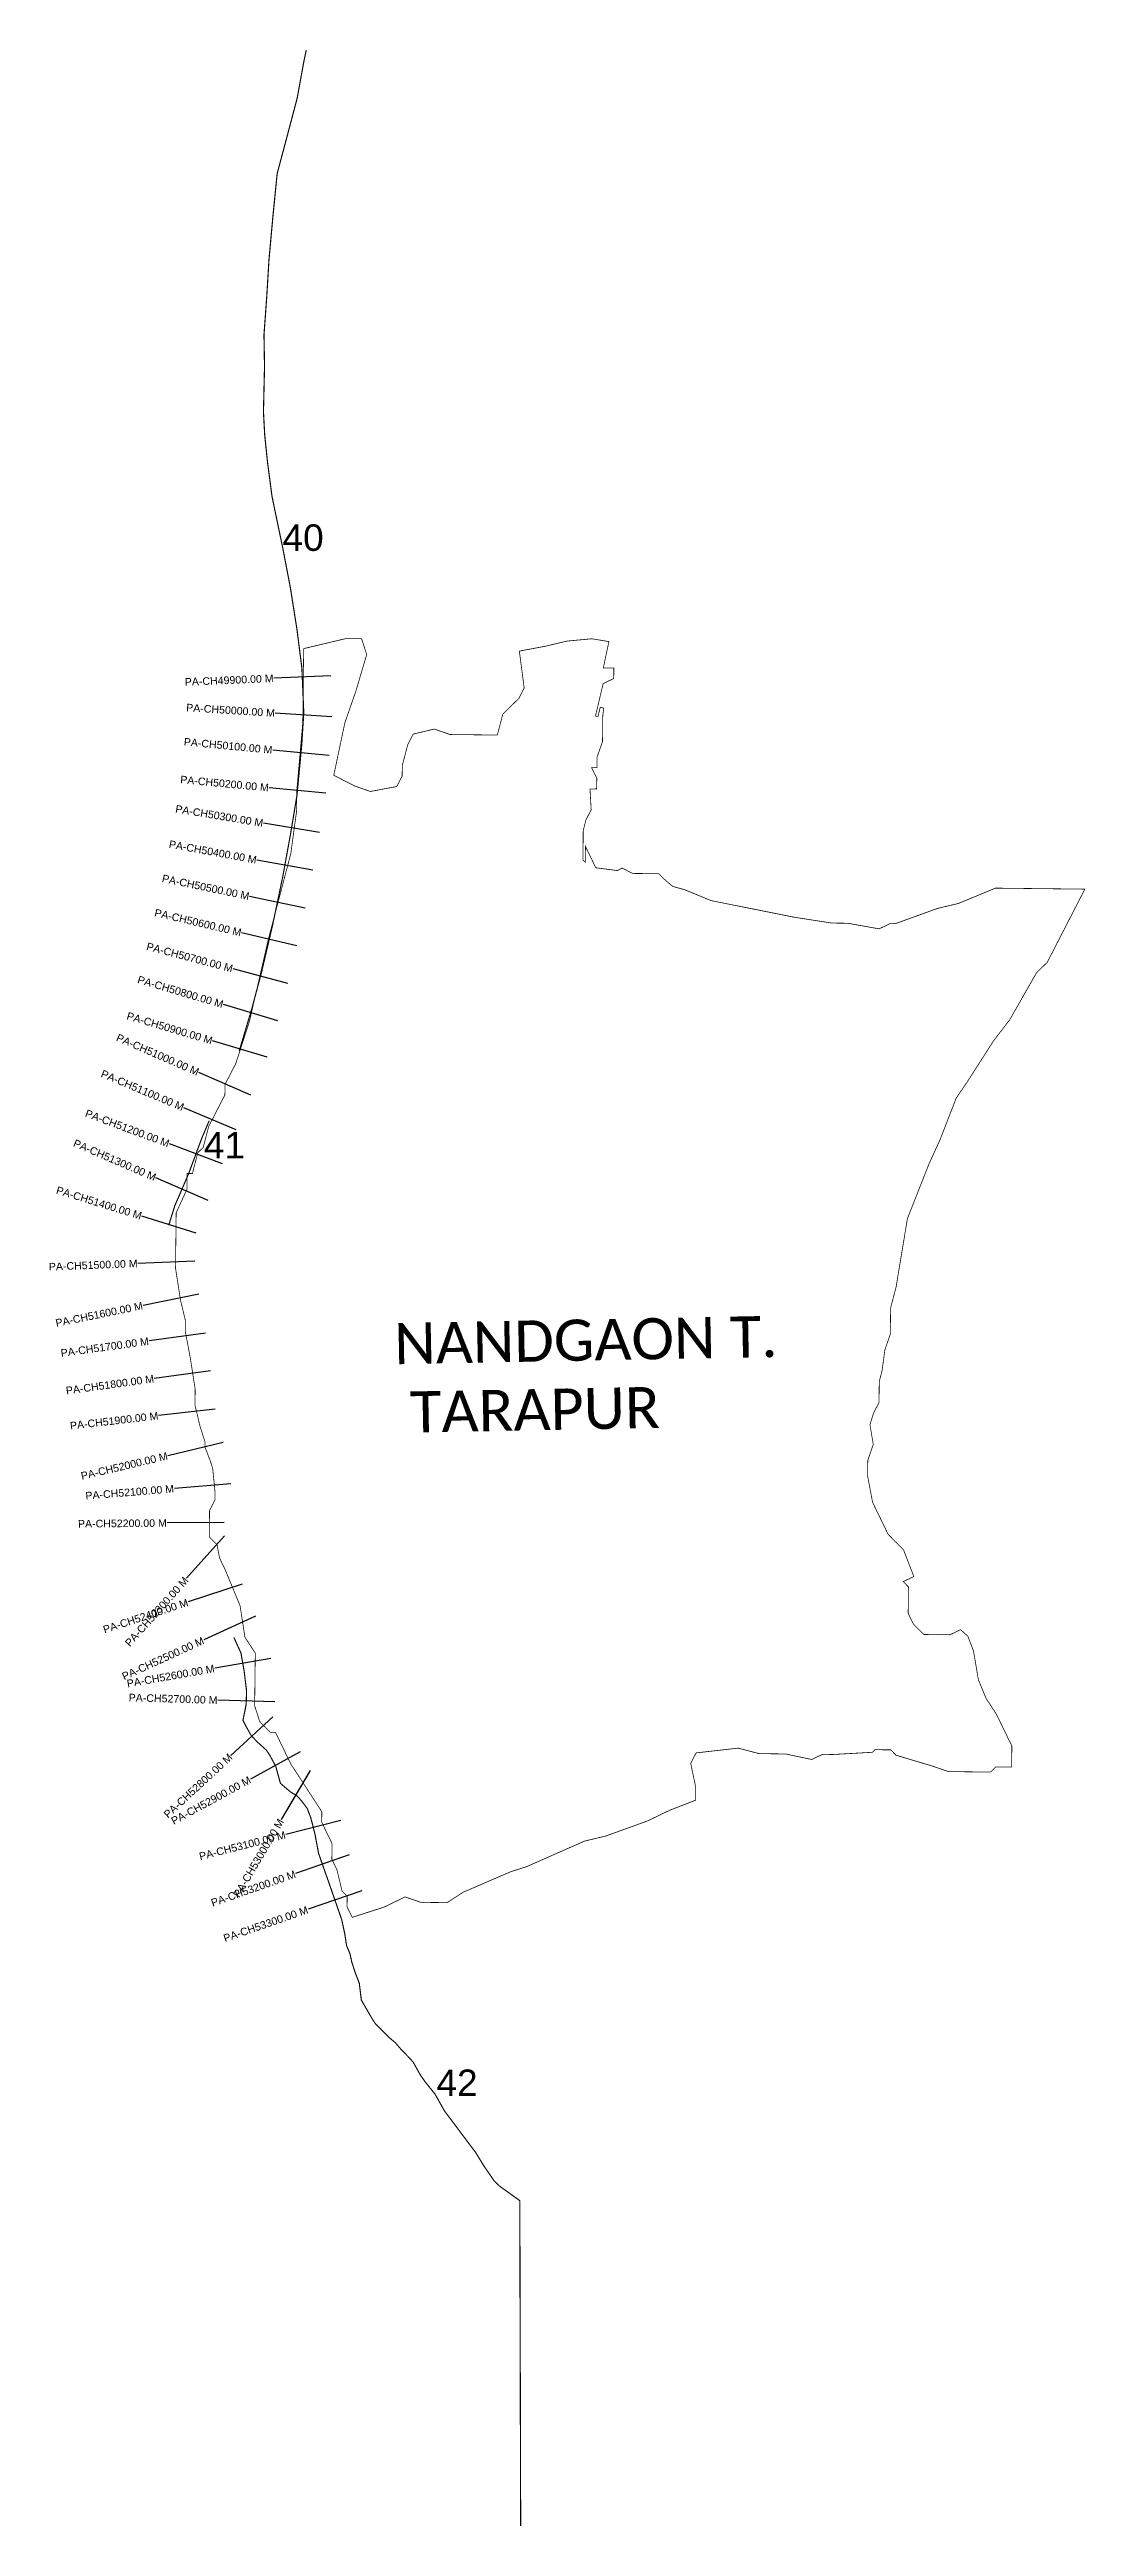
# Model space of a CAD drawing. Header units: metres. Extents: x 257139 to 259873, y 2183138 to 2189675.
import ezdxf
from ezdxf.enums import TextEntityAlignment as Align

# ---------------------------------------------------------------- set-up
doc = ezdxf.new("R2010")
doc.units = ezdxf.units.M
doc.header["$MEASUREMENT"] = 0
for name, color, linetype in [('CS', 134, 'Continuous'), ('CSMark', 6, 'Continuous'), ('NATURALLY PROTECTED', 3, 'Continuous'), ('VILLAGE NAME', 250, 'Continuous')]:
    doc.layers.add(name, color=color, linetype=linetype)
doc.styles.get("Standard").update_dxf_attribs({"font": 'arial.ttf'})

msp = doc.modelspace()

# ---------------------------------------------------------------- linework, layer by layer
at = {"color": 6, "const_width": 2}
msp.add_lwpolyline([(257809.4, 2188093.8), (257920.8, 2188120.3), (257962.5, 2188119.8), (257975.8, 2188078), (257947, 2187981.1), (257918.2, 2187898.1), (257888.9, 2187759.5), (257944.1, 2187731.2), (257985.6, 2187716.8), (258055.2, 2187729.9), (258069.4, 2187757.5), (258069.7, 2187785.3), (258084.2, 2187840.7), (258098.5, 2187868.2), (258154.1, 2187881.5), (258195.6, 2187867.1), (258320.6, 2187865.7), (258335.1, 2187921.1), (258377.3, 2187962.3), (258391.5, 2187989.9), (258378.7, 2188087.2), (258448.3, 2188100.3), (258504, 2188113.6), (258570, 2188119.8), (258615.1, 2188112.3), (258600.4, 2188043), (258628.2, 2188042.7), (258627.9, 2188014.9), (258599.9, 2188001.4), (258579.7, 2187916.1), (258586.3, 2187914.8), (258592.3, 2187939), (258601.7, 2187936.6), (258599, 2187918.1), (258598.2, 2187848.6), (258583.8, 2187807.1), (258583.5, 2187779.4), (258569.6, 2187779.5), (258583.2, 2187751.6), (258582.9, 2187723.8), (258565.2, 2187723), (258568.3, 2187668.4), (258554.1, 2187640.8), (258547.3, 2187613.6), (258546.7, 2187535.9), (258552.8, 2187529.8), (258553.3, 2187571.4), (258580.5, 2187515.5), (258637.7, 2187508), (258649.9, 2187514.7), (258677.5, 2187500.5), (258746.9, 2187499.7), (258760.6, 2187485.7), (258784.2, 2187465.9), (258815.9, 2187457.3), (258885, 2187428.7), (259106.7, 2187384.5), (259203.7, 2187369.5), (259245.4, 2187369), (259328.5, 2187354.2), (259356.5, 2187367.8), (259370.3, 2187367.6), (259481.9, 2187408), (259537.6, 2187421.2), (259635.3, 2187461.7), (259871.4, 2187459), (259771.9, 2187265.7), (259743.8, 2187238.3), (259672.9, 2187114.1), (259630.6, 2187059), (259595.3, 2187003.9), (259560, 2186948.8), (259531.7, 2186907.4), (259488.8, 2186796.8), (259460.3, 2186734.7), (259403, 2186589.5), (259373.2, 2186409.3), (259358.7, 2186353.9), (259357.9, 2186284.5), (259343.5, 2186243), (259336, 2186187.5), (259328.7, 2186159.9), (259328.1, 2186104.3), (259313.8, 2186076.7), (259304.2, 2186045.6), (259312.9, 2185993.4), (259298.5, 2185951.9), (259298, 2185910.2), (259311.1, 2185840.6), (259351.8, 2185756.8), (259393, 2185714.7), (259420, 2185644.9), (259392, 2185631.4), (259405.8, 2185617.3), (259405, 2185547.9), (259418.5, 2185520), (259446, 2185491.9), (259515.4, 2185491.1), (259543.4, 2185504.6), (259562.4, 2185487.5), (259577.4, 2185448.7), (259590.4, 2185372.2), (259610.7, 2185323.3), (259638, 2185281.3), (259678.7, 2185197.6), (259678.1, 2185142), (259636.4, 2185142.5), (259622.4, 2185128.8), (259511.3, 2185130), (259469.8, 2185144.4), (259372.9, 2185173.3), (259359.2, 2185187.4), (259317.5, 2185187.8), (259310.5, 2185181), (259206.3, 2185175.2), (259178.5, 2185175.5), (259150.6, 2185162), (259115.9, 2185169.3), (259081.3, 2185176.6), (259011.9, 2185177.4), (258956.5, 2185192), (258845.2, 2185179.4), (258831, 2185151.8), (258844.2, 2185089.1), (258843.8, 2185054.4), (258774, 2185027.4), (258718.2, 2185000.3), (258606.6, 2184959.9), (258550.9, 2184946.7), (258397.4, 2184879), (258355.5, 2184865.6), (258230, 2184811.5), (258188, 2184784.2), (258118.5, 2184785), (258077.1, 2184799.3), (258021.2, 2184772.2), (257937.5, 2184745.4), (257924, 2184773.3), (257924.3, 2184801.1), (257910.6, 2184815.2), (257897.3, 2184870.9), (257883.8, 2184898.8), (257884.3, 2184940.4), (257857.1, 2184996.3), (257857.4, 2185024.1), (257775.6, 2185150), (257734.9, 2185233.8), (257721, 2185234), (257693.5, 2185262), (257680.1, 2185303.8), (257681.7, 2185442.7), (257654.4, 2185484.7), (257641.5, 2185568.2), (257600.9, 2185665.9), (257587.4, 2185693.8), (257580.9, 2185728.6), (257560.2, 2185749.6), (257561, 2185819.1), (257575.3, 2185846.7), (257575.5, 2185867.5), (257569.3, 2185930.1), (257562.6, 2185951), (257549.1, 2185985.8), (257549.2, 2185999.8), (257535.8, 2186041.6), (257522.6, 2186097.3), (257523.1, 2186138.9), (257510.1, 2186222.4), (257497, 2186292), (257497.4, 2186319.7), (257484.1, 2186375.5), (257471.2, 2186458.9), (257472.9, 2186604.7), (257501.3, 2186666.9), (257501.8, 2186708.6), (257515.7, 2186708.4), (257530.2, 2186763.8), (257544.3, 2186777.5), (257558.8, 2186832.9), (257601.4, 2186915.7), (257601.8, 2186943.5), (257630.2, 2186998.7), (257666.1, 2187109.4), (257717.3, 2187331), (257775.4, 2187552.6), (257790.6, 2187663.5), (257791.3, 2187719.7), (257807.2, 2187899.4), (257809.4, 2188093.8)], dxfattribs=at)
at = {"layer": 'CS'}
for p, q in [((257880.7, 2188021.9), (257730.9, 2188015.6)), ((257884.2, 2187914.1), (257734.5, 2187923.6)), ((257877, 2187812), (257727.7, 2187826.2)), ((257867.6, 2187712.5), (257718.3, 2187726.6)), ((257851.5, 2187608.5), (257703.5, 2187633.1)), ((257833.5, 2187508.8), (257686, 2187535.9)), ((257813.4, 2187408.9), (257666.6, 2187439.8)), ((257791.6, 2187309.5), (257645.6, 2187343.8)), ((257767.9, 2187210.2), (257622.9, 2187248.6)), ((257741.3, 2187111.4), (257597.6, 2187154.3)), ((257712.8, 2187015.6), (257569, 2187058.4)), ((257670.2, 2186915.2), (257532.7, 2186975)), ((257631.4, 2186824), (257493.2, 2186882.2)), ((257595.4, 2186734.1), (257454.9, 2186786.5)), ((257557.1, 2186637.7), (257419.4, 2186697.1)), ((257525.4, 2186551.4), (257382.1, 2186595.9)), ((257521.9, 2186477.1), (257372, 2186471.4)), ((257532.5, 2186390.3), (257385.5, 2186360.4)), ((257550.1, 2186287), (257401.5, 2186266.5)), ((257563.7, 2186187.9), (257415.1, 2186167.5)), ((257575.6, 2186087), (257426.6, 2186069.7)), ((257597, 2185998.3), (257451, 2185963.8)), ((257617.6, 2185889.3), (257468.1, 2185877.1)), ((257599.2, 2185787.7), (257449.2, 2185786.3)), ((257600.3, 2185752.1), (257500.3, 2185640.3)), ((257647, 2185624.6), (257504.5, 2185577.7)), ((257682.1, 2185540), (257545.7, 2185477.7)), ((257722.5, 2185428.8), (257574.8, 2185402.8)), ((257732.9, 2185314.3), (257583, 2185318.7)), ((257727.9, 2185274.5), (257617.6, 2185172.8)), ((257800.4, 2185182.1), (257668.7, 2185110.5)), ((257826.4, 2185133), (257750.3, 2185003.7)), ((257907.5, 2185000.9), (257762.1, 2184963.9)), ((257929.7, 2184910.4), (257788.1, 2184860.8)), ((257962.7, 2184815.8), (257821, 2184766.6))]:
    msp.add_line(p, q, dxfattribs=at)
at = {"layer": 'NATURALLY PROTECTED', "const_width": 3, "flags": 128}
for points in [[(257816.2, 2189673.4), (257809.4, 2189640.8), (257792.5, 2189547.4), (257765.3, 2189444.3), (257739.5, 2189347.5), (257728.2, 2189234), (257717.9, 2189120.3), (257711.8, 2189020.2), (257704.7, 2188921.9), (257706.1, 2188837.4), (257703.3, 2188718.4), (257706.6, 2188657.5), (257714.1, 2188585.1), (257725.8, 2188495.9), (257754.7, 2188357), (257774.6, 2188253.1), (257791.7, 2188144.6), (257804.8, 2188041.9), (257809.7, 2187924.5), (257804.4, 2187840.2), (257791.8, 2187707.2), (257774.1, 2187600.7), (257753.7, 2187489.2), (257726.9, 2187361.8), (257698.4, 2187240.7), (257673.2, 2187145.6), (257639.8, 2187033.4), (257638.9, 2187031.4)], [(257560.1, 2186848), (257540, 2186800.3), (257504.7, 2186705.4), (257469.1, 2186623), (257453.3, 2186572.2)], [(257625.1, 2185484.3), (257643.8, 2185443.3), (257652.2, 2185395.8), (257658.7, 2185343.2), (257657.7, 2185307.7), (257649.2, 2185265.6), (257656.3, 2185251.1), (257670.5, 2185226.1), (257686, 2185209.3), (257710.4, 2185187.3), (257719.7, 2185173.7), (257735.7, 2185144.1), (257748.1, 2185099), (257774.9, 2185076.2), (257791.2, 2185066.7), (257804.5, 2185052), (257818.7, 2185032.8), (257828.1, 2185008.7), (257839, 2184966.1), (257848.9, 2184913.9), (257881.8, 2184820.2), (257909.9, 2184739.2), (257918.3, 2184699.9), (257922.5, 2184671.1), (257931.6, 2184649.5), (257936.3, 2184627.7), (257945.7, 2184598.8), (257956.2, 2184571.5), (257961.6, 2184527.3), (257988.2, 2184481.1), (257997.9, 2184465.7), (258012.8, 2184450.4), (258034.1, 2184429), (258051.2, 2184414.8), (258068, 2184395.2), (258075.7, 2184387.5), (258092.2, 2184370.4), (258099, 2184362.3), (258117, 2184329.9), (258131.6, 2184309.2), (258156.3, 2184278.8), (258181.2, 2184234.3), (258234.2, 2184163.6), (258263.9, 2184124), (258284.9, 2184089.7), (258300.9, 2184066.4), (258313, 2184048.8), (258328.1, 2184034.8), (258379.9, 2183997.7), (258380, 2183974.8), (258382.2, 2183139.3)]]:
    msp.add_lwpolyline(points, dxfattribs=at)

# ---------------------------------------------------------------- texts
at = {"char_height": 70, "attachment_point": 1}
for s, width, heights, insert in [('40', 95.172, [0], (257753.6, 2188421.7)), ('41', 274.103, [0], (257545.8, 2186818.2)), ('42', 95.172, [25.2], (258159.8, 2184343.8))]:
    msp.add_mtext_dynamic_manual_height_columns(s, width=width, gutter_width=1, heights=heights, dxfattribs=dict(at, insert=insert))
at = {"layer": 'CSMark'}
for s, rotation, p in [('PA-CH49900.00 M', 2.3966, (257729.9, 2188015.6)), ('PA-CH50000.00 M', 356.35729, (257733.5, 2187923.7)), ('PA-CH50100.00 M', 354.58796, (257726.7, 2187826.3)), ('PA-CH50200.00 M', 354.58796, (257717.3, 2187726.7)), ('PA-CH50300.00 M', 350.59509, (257702.5, 2187633.2)), ('PA-CH50400.00 M', 349.59939, (257685, 2187536.1)), ('PA-CH50500.00 M', 348.11782, (257665.6, 2187440)), ('PA-CH50600.00 M', 346.7692, (257644.6, 2187344.1)), ('PA-CH50700.00 M', 345.18244, (257621.9, 2187248.9)), ('PA-CH50800.00 M', 343.41532, (257596.6, 2187154.5)), ('PA-CH50900.00 M', 343.41532, (257568.1, 2187058.7)), ('PA-CH51000.00 M', 336.50479, (257531.7, 2186975.4)), ('PA-CH51100.00 M', 337.1598, (257492.2, 2186882.6)), ('PA-CH51200.00 M', 339.5573, (257453.9, 2186786.9)), ('PA-CH51300.00 M', 336.64037, (257418.5, 2186697.5)), ('PA-CH51400.00 M', 342.74355, (257381.2, 2186596.2)), ('PA-CH51500.00 M', 2.18696, (257371, 2186471.4)), ('PA-CH51600.00 M', 11.50611, (257384.5, 2186360.2)), ('PA-CH51700.00 M', 7.84517, (257400.5, 2186266.4)), ('PA-CH51800.00 M', 7.84517, (257414.2, 2186167.3)), ('PA-CH51900.00 M', 6.61452, (257425.6, 2186069.6)), ('PA-CH52000.00 M', 13.27662, (257450, 2185963.6)), ('PA-CH52100.00 M', 4.66864, (257467.1, 2185877)), ('PA-CH52200.00 M', 0.53317, (257448.2, 2185786.3)), ('PA-CH52300.00 M', 48.18508, (257499.6, 2185639.5)), ('PA-CH52400.00 M', 18.21922, (257503.5, 2185577.4)), ('PA-CH52500.00 M', 24.53823, (257544.8, 2185477.3)), ('PA-CH52600.00 M', 9.97055, (257573.8, 2185402.6)), ('PA-CH52700.00 M', 358.30194, (257582, 2185318.7)), ('PA-CH52800.00 M', 42.70581, (257616.9, 2185172.1)), ('PA-CH52900.00 M', 28.54576, (257667.8, 2185110)), ('PA-CH53100.00 M', 14.29919, (257761.2, 2184963.6)), ('PA-CH53000.00 M', 59.50409, (257749.8, 2185002.9)), ('PA-CH53200.00 M', 19.31487, (257787.2, 2184860.4)), ('PA-CH53300.00 M', 19.14299, (257820.1, 2184766.2))]:
    msp.add_text(s, height=20, rotation=rotation, dxfattribs=at).set_placement(p, align=Align.MIDDLE_RIGHT)
at = {"layer": 'VILLAGE NAME', "insert": (258047.4, 2186313.7), "char_height": 108.748, "attachment_point": 1, "rotation": 1.10283}
msp.add_mtext_dynamic_manual_height_columns('{\\fCalibri|b0|i0|c0|p34;NANDGAON T.\\P TARAPUR}', width=1107.342, gutter_width=543.7, heights=[0], dxfattribs=at)

doc.saveas('drawing.dxf')
